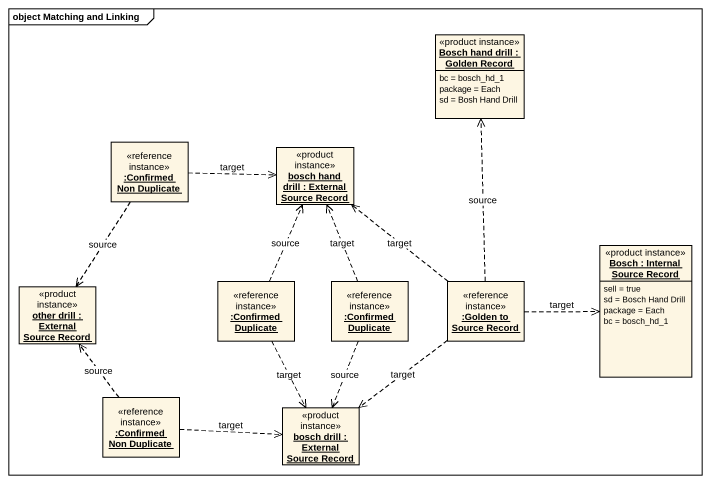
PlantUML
@startuml
mainframe object Matching and Linking
hide circle
hide empty members
object "Bosch hand drill : Golden Record" as Bosch_hand_drill <<product instance>> {
  bc = bosch_hd_1
  package = Each
  sd = Bosh Hand Drill
}
object ":Confirmed Non Duplicate" as Confirmed_Non_Duplicate <<reference instance>>
object "bosch hand drill : External Source Record" as bosch_hand_drill <<product instance>>
object "Bosch : Internal Source Record" as Bosch <<product instance>> {
  sell = true
  sd = Bosch Hand Drill
  package = Each
  bc = bosch_hd_1
}
object "other drill : External Source Record" as other_drill <<product instance>>
object ":Confirmed Duplicate" as Confirmed_Duplicate <<reference instance>>
object ":Confirmed Duplicate" as Confirmed_Duplicate_2 <<reference instance>>
object ":Golden to Source Record" as Golden_to_Source_Record <<reference instance>>
object ":Confirmed Non Duplicate" as Confirmed_Non_Duplicate_2 <<reference instance>>
object "bosch drill : External Source Record" as bosch_drill <<product instance>>
Confirmed_Non_Duplicate .right.> bosch_hand_drill : target
Confirmed_Non_Duplicate ..> other_drill : source
Confirmed_Duplicate .up.> bosch_hand_drill : source
Confirmed_Duplicate ..> bosch_drill : target
Confirmed_Duplicate_2 .up.> bosch_hand_drill : target
Confirmed_Duplicate_2 ..> bosch_drill : source
Golden_to_Source_Record .up.> Bosch_hand_drill : source
Golden_to_Source_Record .up.> bosch_hand_drill : target
Golden_to_Source_Record .right.> Bosch : target
Golden_to_Source_Record ..> bosch_drill : target
Confirmed_Non_Duplicate_2 .up.> other_drill : source
Confirmed_Non_Duplicate_2 .right.> bosch_drill : target
@enduml
